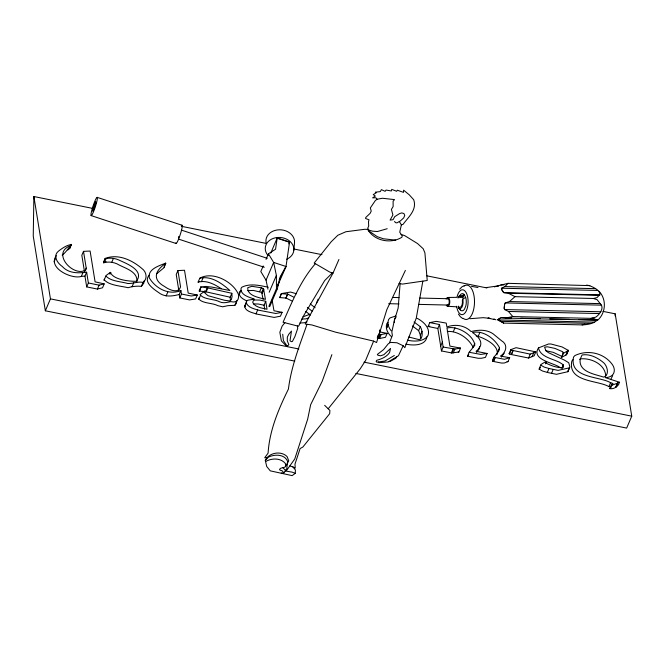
<?xml version="1.0" encoding="UTF-8"?>
<svg xmlns="http://www.w3.org/2000/svg" width="665" height="665" viewBox="0 0 665 665"><rect width="100%" height="100%" fill="white"/><g stroke="black" fill="none" stroke-linecap="round" stroke-linejoin="round"><path stroke-width="1" d="M92.917 208.453L33.873 196.532L33.25 236.133L45.336 310.788L294.761 361.112M615.15 315.867L615.183 313.83L602.964 311.37M230.389 300.447L230.165 297.213L231.844 293.29L208.627 288.078L200.838 286.906L205.685 286.449L211.861 287.097L229.907 290.505C221.902 283.34 211.146 275.526 199.783 278.219L198.103 282.135C206.366 279.915 214.479 284.221 221.212 288.66M479.59 346.44L479 349.216L476.464 352.458M104.505 262.617L103.541 262.791L103.565 262.293L105.245 258.377C118.27 253.531 132.061 260.073 141.919 268.535C146.45 271.636 147.879 278.793 143.066 282.392C137.838 281.262 132.842 283.797 127.796 283.506C120.747 281.47 110.107 281.278 105.743 275.742L110.357 272.367C113.183 279.599 128.495 281.445 136.441 281.287C144.77 270.081 126.184 263.573 118.694 259.924C114.721 258.178 110.215 257.663 105.984 258.66L104.305 262.609C108.528 261.545 113.05 262.118 117.015 263.847C124.031 268.128 138.378 271.179 136.815 281.943M103.541 262.791L105.245 258.377M591.218 318.352L595.857 317.097C599.606 314.395 604.867 307.754 600.163 303.622L509.515 301.536L505.3 302.941L504.644 304.08L504.17 308.385L504.569 309.549L508.434 311.461L512.79 316.548L591.218 318.352C593.828 317.33 595.416 320.148 597.386 319.956C593.612 323.913 587.336 324.661 582.083 324.902L503.663 323.099L497.786 320.015M265.302 460.404L268.278 457.171C274.47 454.153 284.404 453.921 287.579 461.244L286.798 468.717L283.889 472.832L282.076 470.737L280.031 470.163L279.516 469.307L280.963 468.16L284.836 467.187L287.114 463.896L288.743 460.779L287.072 456.564C281.046 450.446 268.826 452.607 265.302 460.404L266.731 466.522L270.281 470.853L292.168 475.625L295.235 473.355L295.418 470.014L292.849 466.897L289.815 465.924M400.114 283.631L398.16 308.02L394.378 320.588L391.826 331.985L392.383 335.451L389.624 342.334L396.972 342.774L403.14 345.742L404.819 347.695L416.265 318.219L422.832 281.137M293.855 250.206L294.529 242.575A14.339 11.546 5.1 0 0 279.325 229.791A14.339 11.546 5.1 0 0 266.191 243.157M504.17 308.385L504.644 304.08M244.836 305.185C243.889 311.228 252.725 312.683 256.964 314.113L274.121 317.413L280.431 316.224L282.11 312.309L273.972 310.763L272.101 299.99M246.291 302.849L244.645 306.981L246.524 301.27L247.804 300.231L254.329 299.159C249.475 297.147 240.547 295.351 240.979 288.56L241.786 287.247C249.89 283.099 259.732 285.426 268.286 287.247M277.471 286.033L286.017 266.49L289.566 242.01L277.205 237.954L275.559 249.234L268.419 253.797L266.025 259.4M277.455 285.933L278.702 282.218M278.411 284.238L278.735 282.251M538.451 347.92C540.82 358.651 556.181 358.585 563.288 364.952L563.28 367.462C557.785 368.285 550.795 365.559 545.865 363.032C546.938 360.305 541.85 364.121 540.961 364.453L539.124 369.125L542.532 371.02L547.844 372.558L556.439 374.312L567.968 371.685L569.863 366.914L568.741 362.766L564.444 360.122L548.243 352.583L545.824 350.546L544.602 347.147L547.478 346.798L554.959 348.418L562.723 351.768L563.396 353.348L568.384 350.43L562.058 346.931L550.919 343.988L548.583 343.98L538.451 347.92C530.637 360.114 555.192 362.949 560.454 367.861M586.48 285.144C589.489 284.828 603.005 291.037 599.099 295.31L508.343 293.223L503.837 292.658L501.402 288.984L501.526 288.228L504.868 286.565L508.06 283.34L589.838 285.626M144.272 280.63L143.748 283.265L141.387 286.307C136.899 285.958 132.41 286.316 128.121 287.721C120.357 285.85 109.052 285.443 104.064 279.657L104.472 279.225M539.124 369.125L540.554 367.521M426.897 336.906C425.475 345.925 412.807 345.734 405.758 344.071M399.349 221.536L401.352 224.845L399.756 232.235L402.209 235.959L401.909 237.214C390.962 244.213 374.187 240.971 367.703 229.417M198.394 298.477C202.085 303.755 212.443 302.691 217.738 305.634L222.634 306.789L228.012 305.651L234.903 305.343L236.191 303.606L236.856 300.821M269.691 306.656L277.297 288.918L280.289 276.698L286.017 266.49L273.647 262.426L268.419 253.797M567.968 371.685L568.184 370.829M612.714 375.567L611.035 378.925M199.783 278.219C212.966 270.688 233.598 282.06 238.577 294.72C239.126 300.389 236.333 303.057 230.813 301.619C226.998 302.367 223.182 303.631 219.417 301.719C214.122 298.768 203.764 299.832 200.074 294.553L204.887 291.046L205.003 293.14L208.02 295.692L224.487 300.264L229.766 300.979L231.395 299.549L232.068 296.524L231.844 293.29M331.893 354.644L322.184 381.303L310.663 404.677L307.654 419.233L294.786 458.917L286.79 470.197L285.426 470.33L283.041 467.836M509.091 353.689L510.778 349.657L516.09 347.687L535.824 351.901L534.145 355.825L528.6 358.028L510.903 354.453L509.091 353.689L509.747 353.323M198.103 282.135L198.976 281.411M307.031 324.287C299.558 345.451 291.212 366.631 288.419 389.067C278.494 409.299 269.516 430.321 268.086 453.131L264.728 457.753L266.748 457.753M405.384 270.397L386.872 309.558L376.573 342.55L373.639 341.103L365.559 360.571L360.189 368.875L328.194 408.784M270.763 253.107L277.205 237.954M54.106 261.786L55.76 257.729M62.161 255.136C66.242 252.168 68.304 248.087 71.388 244.537C66.841 244.994 62.236 248.253 58.512 251.104C52.485 255.959 57.531 263.182 62.302 266.499C68.661 273.515 78.063 273.307 86.633 272.201L88.379 282.982L86.699 286.906L97.423 289.067L102.526 287.804L104.206 283.88L95.095 281.844L90.108 251.038L83.507 251.362L81.828 255.285L84.538 272.01L86.217 268.095M69.376 248.253L71.055 244.338M71.246 244.404L69.709 248.452L67.78 250.023M69.709 248.452L71.388 244.537M45.336 310.788L50.449 298.876L33.873 196.532M56.326 255.684C47.148 267.837 71.795 279.566 81.33 276.416L83.009 272.5M86.699 286.906L84.954 276.116L86.633 272.201M97.423 289.067L99.102 285.144L104.206 283.88M104.023 280.447L105.677 276.391M111.753 262.318L113.432 258.402M109.692 273.938L110.357 272.367M110.174 273.997L110.839 272.434M132.052 286.731L133.732 282.816M141.387 286.307L143.066 282.392M164.238 267.23L165.627 263.141L163.781 267.904L156.616 273.797M166.134 295.95L167.813 292.035M165.627 263.141C159.101 265.834 147.547 269.076 149.309 277.879C155.585 288.469 168.802 295.526 180.897 290.555L179.218 294.47L179.783 297.945L189.575 299.915L195.618 298.942L197.306 295.027L188.203 293.09L184.504 270.248L177.912 270.58L176.233 274.504L178.86 290.746M179.783 297.945L181.462 294.021L180.897 290.555M201.429 281.661L203.108 277.737M230.165 297.213L204.995 291.603L199.309 291.12L200.838 286.906M199.309 291.12L200.988 287.197M198.702 299.549L200.381 295.634M204.213 292.608L204.887 291.046M205.585 291.719L207.264 287.804M206.175 291.835L207.854 287.92M239.292 294.42L240.938 290.306M234.812 305.36L236.574 301.37M263.215 265.942L260.813 271.544L266.042 280.173L267.937 289.167M259.608 291.686L261.42 287.795L263.548 288.71L265.426 299.366C259.084 297.438 247.314 296.058 247.729 287.721L251.86 286.299L261.47 287.804M266.042 280.173L273.647 262.426L276.391 275.418L276.465 288.643L268.86 306.39M263.107 299.358L261.686 292.409L263.365 288.485M262.16 293.465L263.814 289.408M256.008 313.872L257.688 309.957M288.768 243.88L289.566 242.01M269.184 292.226L276.391 275.418M264.703 309.2L264.055 305.21L265.734 301.295L259.99 300.098L254.986 299.99L253.29 300.663L252.725 302.425C255.31 307.496 262.027 308.045 267.031 309.258L265.734 301.295M279.117 280.056L286.017 266.49M291.91 300.962L286.083 298.061L279.832 297.612L281.37 293.581L290.555 292.06L296.532 293.789M279.832 297.612L281.37 293.581M285.9 298.028L287.613 294.113M286.008 298.045L287.687 294.13L293.589 297.047M316.465 303.065L318.144 299.142M377.371 337.23L378.377 334.877M378.942 334.138L377.263 338.053L379.856 338.443L385.476 337.288L387.155 333.365L379.873 331.935L379.54 329.973M378.551 338.352L380.23 334.428M379.54 338.468L381.22 334.545L387.155 333.365M386.432 328.444L388.094 324.42M386.44 328.527L388.127 324.611M420.571 338.327L420.272 334.902L418.634 330.621L420.313 326.706L414.037 322.001M420.33 335.285L422.017 331.361M437.828 328.452L428.085 326.515L429.773 322.6L436.315 321.361L446.223 323.09L446.905 326.981C455.284 323.83 464.602 325.252 471.111 331.569C479.166 329.441 488.484 329.341 495.001 335.393L501.634 340.821C508.401 344.67 506.032 352.616 500.396 356.116L509.681 357.695L508.002 361.61L504.303 363.007L501.535 363.065L493.538 361.486C490.354 357.828 500.579 352.483 499.465 347.62C494.644 338.626 483.256 329.99 472.458 332.508C480.03 337.562 484.968 344.462 476.049 351.303L487.113 353.472L485.433 357.388L481.452 358.252L478.185 358.285L467.478 356.191L469.158 352.275L474.835 345.226C473.571 334.852 457.046 325.268 446.98 328.061L449.897 346.099L460.546 348.111L458.867 352.026L451.768 352.957L441.469 350.945L437.828 328.452L439.507 324.528L429.773 322.6M458.767 297.878A5.154 2.419 -88.7 0 1 460.596 297.105L461.244 296.116L464.17 294.504L465.691 297.43A8.595 4.04 -88.7 0 1 465.808 306L464.37 309.35A8.595 4.04 -88.7 0 1 460.33 309.923L458.833 308.203L459.482 307.222A5.154 2.419 -88.7 0 0 462.358 300.497L462.757 299.034L465.65 297.438M440.679 346.033L442.358 342.118M460.77 297.23L462.981 297.28L464.17 294.504A8.595 4.04 -88.7 0 0 460.13 295.077L459.315 296.557M441.469 350.945L443.156 347.03L439.507 324.528M453.314 331.702L454.993 327.787M451.36 352.891L453.04 348.975M451.967 352.965L453.646 349.042M453.256 352.957L454.943 349.042L460.546 348.111M473.164 347.172L474.843 343.256M478.276 336.174L479.955 332.259M492.582 361.095L494.186 356.881M492.89 361.303L494.261 357.172M493.355 361.411L495.134 357.512L504.536 359.316L509.681 357.695M493.538 361.486L495.217 357.562M497.811 351.702L499.49 347.778M509.49 354.021L511.169 350.106L510.77 349.773M528.6 358.061L530.279 354.104L535.824 351.901M532.1 356.656L533.779 352.741M545.516 363.838L546.189 362.267M547.32 372.408L549.007 368.485L558.118 370.388L569.656 367.77M551.509 373.414L553.189 369.499M568.384 350.413L566.588 354.694L561.717 357.271L563.338 352.375M561.717 357.271L563.396 353.348M565.898 355.068L567.577 351.153M568.309 350.289L566.63 354.204M561.975 368.26L563.288 364.952M561.992 368.368L563.338 365.235M567.769 371.644L569.448 367.728M608.957 386.548L610.636 382.633M609.88 388.451L611.559 384.528L612.831 383.489L610.187 382.491C599.323 376.357 570.08 378.086 573.338 358.078A9.983 5.727 23.2 0 1 575.99 355.06C588.251 349.74 602.939 352.974 611.393 363.281C616.788 369.507 614.668 377.562 605.225 377.57L619.323 382.209C619.298 386.174 612.922 389.89 609.88 388.451L610.37 388.086M610.046 388.85L612.116 384.129M612.157 385.06L612.831 383.489M615.765 387.113L617.444 383.156L619.323 382.209M616.048 386.988L617.727 383.065M615.183 313.83L631.75 416.165L626.646 428.085L355.841 373.439M373.639 341.103L335.551 332.159L311.843 324.944L305.227 324.046L332.99 273.157L338.934 259.458M496.913 354.836C500.014 345.409 483.546 337.562 476.19 335.858M403.14 345.742L398.451 355.733L388.136 361.968L378.634 362.683L378.26 362.009L376.739 362.159L376.124 361.319L376.772 360.28C381.627 358.992 386.697 356.856 389.59 352.541L390.538 348.443L383.88 354.686L380.555 355.8L377.878 355.235L377.371 354.42L383.572 349.615L388.252 343.822L390.48 342.392M504.245 353.148L501.319 357.13M240.107 291.162L239.3 292.484C238.502 296.856 243.398 299.275 246.607 300.821M396.731 356.773L395.758 358.302L390.023 361.469L388.759 361.594M165.918 263.307C155.826 269.84 151.287 279.25 164.563 286.49C168.561 289.516 178.519 294.287 180.548 286.831L177.912 270.58M332.99 273.157L329.724 272.06L315.376 263.714C300.48 280.788 292.11 301.935 283.049 322.259L298.552 326.266L304.08 314.936L324.661 280.588L332.342 272.941M284.853 322.675L282.101 326.207L279.849 332.259L281.37 340.896L285.917 345.576L286.964 345.842M467.478 356.191L468.758 354.661M149.209 275.219C142.992 281.869 153.399 288.959 158.386 292.359C164.38 297.363 172.277 296.349 179.218 294.47M387.911 322.359L386.889 323.489C385.035 328.294 387.745 333.506 391.427 336.631M597.827 320.098C605.857 312.866 606.688 299.333 599.165 291.428M459.648 289.175L462.158 286.665L464.627 285.551M493.006 360.347L492.507 360.796M511.418 317.978L501.061 317.737L498.027 319.524L503.663 323.099M561.617 356.498L561.343 357.088M599.099 295.31L597.054 297.588L593.413 298.477L514.993 296.665L509.515 301.536M579.847 359.399L580.387 358.909C590.769 357.662 605.275 364.237 605.724 375.966M396.24 316.831L394.478 319.134L394.254 322.517M69.459 246.108C51.496 253.922 74.098 277.679 85.777 269.907L86.251 268.319L83.507 251.362M498.027 319.524L500.005 318.103M394.578 221.403L395.401 222.6L396.872 222.891L400.255 221.038L403.697 217.887L404.752 215.427L403.938 213.581L401.901 212.925L399.69 213.515L394.736 216.657L393.073 219.708L390.097 220.107L392.907 215.003L391.419 209.375L393.14 206.541L393.098 201.163L394.561 199.616L382.45 198.253L377.138 199.234L375.376 200.498L370.339 207.929L371.236 211.104L370.122 213.34L365.783 217.463L365.584 218.494L369.017 219.791L368.501 221.686L368.693 226.1L367.72 228.253L369.017 230.181L372.641 231.187L377.446 231.528L387.188 228.727M198.802 298.095L199.251 297.787M610.503 388.011L611.002 387.712M394.345 355.484L385.002 360.987L378.26 362.009M265.551 461.585C271.561 458.002 280.813 457.736 285.46 463.63L285.742 466.107M494.469 286.923L495.492 286.49M302.808 316.881L309.973 314.271M308.701 317.87L305.958 318.876L301.602 319.042M307.014 321.785L304.279 322.799L299.923 322.957M617.444 383.19L612.365 385.06L611.559 384.528M279.691 297.504L280.655 297.164M401.352 224.845L403.032 224.371C408.36 217.006 417.204 209.99 413.713 199.741L409.291 194.845L403.605 190.157L403.48 192.36L397.313 190.207L396.648 191.279L391.727 189.375L391.336 190.955L386.057 190.065L385.101 191.312L381.369 189.641L380.314 191.611L375.26 192.202L376.191 192.867L373.231 194.596L375.334 196.05L372.624 197.854L375.816 197.754L377.138 199.234M508.06 283.34L496.556 286.125L498.625 286.174M395.692 316.041L390.106 317.878L388.568 319.566C387.055 323.439 388.584 327.803 391.211 330.804M582.083 324.902L584.818 324.237M103.565 262.293L106.117 261.694M428.085 326.515L429.814 326.116M512.79 316.548L505.583 318.078L501.061 317.737M487.113 353.472L480.87 354.437L469.158 352.275M496.057 286.183L486.148 287.613M282.11 312.309L275.8 313.489L258.643 310.198C254.246 308.876 248.419 307.72 246.341 303.124M199.159 290.821L200.082 290.655M105.22 258.868L106.184 258.702M247.713 290.647L253.382 290.43L261.686 292.409M469.914 318.71L483.214 317.679L489.906 318.352L488.002 318.094L494.461 319.532M197.306 295.027L191.254 296L181.462 294.021M84.954 276.116L81.33 276.416M281.22 473.056L283.889 472.832M447.296 331.453C457.836 330.746 468.817 338.36 473.281 347.596M381.22 334.545L378.709 334.088M253.307 303.905L258.311 304.021L264.055 305.21M454.943 349.042L443.156 347.03M447.661 297.471L456.755 297.338M500.861 284.861L503.954 284.936M504.868 286.565L595.64 288.652M501.526 288.228L597.793 290.439M503.837 292.658L600.096 294.869M392.749 297.446L398.967 297.588M419.698 298.061L447.678 298.71M505.3 302.941L601.625 305.16M388.693 303.689L399.058 303.93M418.742 304.379L447.761 305.052M504.569 309.549L600.894 311.769M508.434 311.461L599.34 313.556M520.737 318.194L540.421 318.643M549.739 318.859L569.423 319.308M578.741 319.524L597.386 319.956M505.583 318.078L596.513 320.164M498.027 319.915L594.352 322.134M501.036 321.345L591.659 323.431M507.029 361.585L508.002 361.61M368.269 229.45L364.935 229.267L345.842 231.753L337.853 235.252L331.228 241.736L314.204 263.016L315.376 263.714M447.786 306.282L456.888 306.839M395.725 240.156L383.414 238.777L377.271 236.682L368.319 230.614M477.977 287.529L471.468 286.332M458.177 351.926L458.867 352.026M545.799 350.713L553.28 352.342L561.659 356.29M285.268 470.986L292.093 472.125L295.235 473.355M181.487 226.324L265.992 243.373M293.473 248.918L321.985 254.67M426.839 275.825L486.905 287.945M287.762 294.138L281.511 293.697M530.279 354.146L511.169 350.106M495.134 357.512L494.569 357.388M549.082 368.501L544.219 367.105L540.803 365.201M88.379 282.982L99.102 285.144M50.449 298.876L298.851 348.992M364.004 362.142L631.75 416.165M407.437 340.156C414.162 341.752 424.129 341.818 428.085 335.36C430.496 327.803 423.123 321.394 417.113 318.286M399.042 283.398L402.375 284.096L427.229 280.497L424.91 252.883L423.189 248.735L417.554 243.565L404.877 235.743L401.028 234.346M277.164 238.211L289.533 242.268M97.273 197.389A9.643 1.197 -71.8 0 1 93.358 212.085A9.643 1.197 -71.8 0 1 91.886 209.974A9.643 1.197 -71.8 0 1 97.273 197.389L182.16 225.277M181.553 230.157L267.264 258.311M178.586 239.117L264.296 267.272M91.072 215.568L175.959 243.457M276.465 288.643L277.297 288.918M408.784 337.005L418.36 339.449L419.798 339.424L421.028 338.576C423.164 334.936 422.2 330.123 420.313 326.706M593.413 298.477L597.187 299.749L600.163 303.622M610.553 387.088L608.508 386.415C597.644 380.28 568.392 382.009 571.659 362.001A9.983 5.727 23.2 0 1 572.964 359.732M493.945 318.976L495.957 319.823M508.343 293.223L514.993 296.665M292.849 466.897L295.252 468.11L294.969 464.178L300.106 448.534L302.833 447.063L329.699 413.663L329.898 410.438L324.678 405.359M412.358 325.925L418.642 330.655M462.956 295.809L463.455 296.166M461.244 296.116L460.745 295.759A6.534 3.067 -88.7 0 0 457.803 297.862M462.981 297.28L462.807 297.155A5.154 2.419 -88.7 0 0 462.183 297.072M458.833 308.203L459.332 308.568A6.534 3.067 -88.7 0 0 462.981 300.048L462.757 299.034M462.591 318.435L460.338 316.74L458.451 314.088M307.355 307.454L312.068 311.137M305.667 311.37L310.389 315.06M310.297 303.963L315.135 307.754M458.808 306.997L460.33 309.923M501.402 288.984L502.906 291.869M297.355 325.908L297.721 328.419L294.928 336.548L292.392 341.453L291.345 341.669L290.007 340.804L291.461 331.087L288.751 334.287L287.33 337.113L287.305 340.904L288.851 344.62L287.28 346.307L283.39 340.588L282.708 334.229M181.321 225.884A9.643 1.197 -71.8 0 1 180.306 234.388A9.643 1.197 -71.8 0 1 175.843 242.825M268.186 255.651A14.339 11.546 5.1 0 1 271.37 239.25A14.339 11.546 5.1 0 1 291.652 243.166A14.339 11.546 5.1 0 1 286.698 259.225M457.096 296.723A12.46 5.852 -88.7 0 1 466.273 292.833A12.46 5.852 -88.7 0 1 465.325 312.558A12.46 5.852 -88.7 0 1 456.639 306.241M464.104 286.05A17.19 8.08 -88.7 0 1 474.494 302.65A17.19 8.08 -88.7 0 1 463.222 318.336M458.675 307.862A17.19 8.08 -88.7 0 1 458.476 306.133M446.207 298.976A4.414 2.078 -88.7 0 1 449.149 298.552A4.414 2.078 -88.7 0 1 449.232 304.786A4.414 2.078 -88.7 0 1 446.298 305.202M447.296 298.868A3.184 1.496 -88.7 0 1 449.216 301.661A3.184 1.496 -88.7 0 1 447.379 304.994M580.212 359.15C578.284 372.059 595.183 374.237 603.712 377.13C609.739 374.985 607.411 366.224 603.762 362.824C597.86 357.845 589.963 353.605 582.066 354.985L580.212 359.15M94.272 207.995L93.524 209.791A4.721 0.582 -71.8 0 1 93.1 208.079A4.721 0.582 -71.8 0 1 95.635 201.944A4.721 0.582 -71.8 0 1 94.322 207.854L93.466 209.924A4.755 0.59 -71.8 0 1 93.083 208.062A4.755 0.59 -71.8 0 1 95.627 201.961A4.755 0.59 -71.8 0 1 94.272 207.995M513.014 350.621L511.368 354.586L513.014 350.621M178.769 236.865L178.436 237.605L178.744 236.931"/></g></svg>
